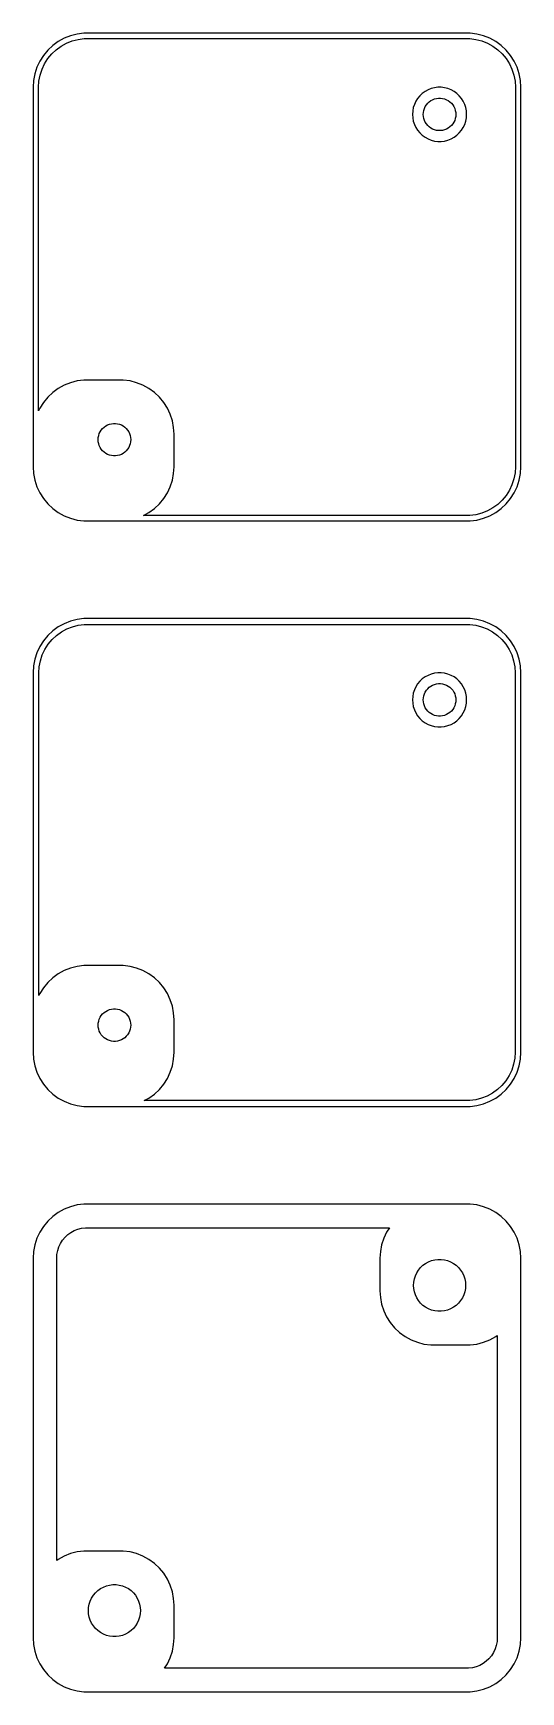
# Model space of a CAD drawing. Header units: metres. Extents: x -22 to 22, y 140 to 292.
import ezdxf

# ---------------------------------------------------------------- set-up
doc = ezdxf.new("R2010")
doc.units = ezdxf.units.M

msp = doc.modelspace()

# ---------------------------------------------------------------- linework, layer by layer
for p, q in [((-19.0451, 292.255), (-19.6289, 292.024)), ((-18.4369, 292.411), (-19.0451, 292.255)), ((-17.8139, 292.49), (-18.4369, 292.411)), ((17.8139, 292.49), (-17.8139, 292.49)), ((18.4369, 292.411), (17.8139, 292.49)), ((19.0451, 292.255), (18.4369, 292.411)), ((19.6289, 292.024), (19.0451, 292.255)), ((-21.1448, 290.923), (-21.5451, 290.439)), ((-20.6871, 291.353), (-21.1448, 290.923)), ((-20.7803, 290.58), (-20.3684, 290.967)), ((-20.1791, 291.722), (-20.6871, 291.353)), ((-20.3684, 290.967), (-19.9112, 291.299)), ((-19.6289, 292.024), (-20.1791, 291.722)), ((-19.9112, 291.299), (-19.416, 291.572)), ((-19.416, 291.572), (-18.8906, 291.78)), ((-18.8906, 291.78), (-18.3432, 291.92)), ((-18.3432, 291.92), (-17.7825, 291.991)), ((-17.7825, 291.991), (17.7825, 291.991)), ((17.7825, 291.991), (18.3432, 291.92)), ((18.3432, 291.92), (18.8906, 291.78)), ((18.8906, 291.78), (19.416, 291.572)), ((19.416, 291.572), (19.9112, 291.299)), ((20.1791, 291.722), (19.6289, 292.024)), ((19.9112, 291.299), (20.3684, 290.967)), ((20.6871, 291.353), (20.1791, 291.722)), ((20.3684, 290.967), (20.7803, 290.58)), ((21.1448, 290.923), (20.6871, 291.353)), ((21.5451, 290.439), (21.1448, 290.923)), ((-22.1489, 289.341), (-22.3429, 288.743)), ((-21.8815, 289.909), (-22.1489, 289.341)), ((-21.5451, 290.439), (-21.8815, 289.909)), ((-21.8586, 288.619), (-21.684, 289.157)), ((-21.684, 289.157), (-21.4434, 289.668)), ((-21.4434, 289.668), (-21.1406, 290.145)), ((-21.1406, 290.145), (-20.7803, 290.58)), ((20.7803, 290.58), (21.1406, 290.145)), ((21.1406, 290.145), (21.4434, 289.668)), ((21.4434, 289.668), (21.684, 289.157)), ((21.8815, 289.909), (21.5451, 290.439)), ((21.684, 289.157), (21.8586, 288.619)), ((22.1489, 289.341), (21.8815, 289.909)), ((22.3429, 288.743), (22.1489, 289.341)), ((-22.4606, 288.127), (-22.5, 287.5)), ((-22.3429, 288.743), (-22.4606, 288.127)), ((-22, 287.5), (-21.9645, 288.064)), ((-21.9645, 288.064), (-21.8586, 288.619)), ((21.8586, 288.619), (21.9645, 288.064)), ((21.9645, 288.064), (22, 287.5)), ((22.4606, 288.127), (22.3429, 288.743)), ((22.5, 287.5), (22.4606, 288.127)), ((-22.5, 287.5), (-22.5, 252.5)), ((-22, 257.657), (-22, 287.5)), ((12.8092, 286.204), (12.6756, 285.92)), ((12.9774, 286.469), (12.8092, 286.204)), ((13.1776, 286.711), (12.9774, 286.469)), ((13.4064, 286.926), (13.1776, 286.711)), ((13.6604, 287.111), (13.4064, 286.926)), ((13.9355, 287.262), (13.6604, 287.111)), ((13.9065, 286.027), (14.0439, 286.156)), ((14.2274, 287.378), (13.9355, 287.262)), ((14.0439, 286.156), (14.1963, 286.266)), ((14.1963, 286.266), (14.3613, 286.357)), ((14.5315, 287.456), (14.2274, 287.378)), ((14.3613, 286.357), (14.5365, 286.427)), ((14.843, 287.495), (14.5315, 287.456)), ((14.5365, 286.427), (14.7189, 286.473)), ((14.7189, 286.473), (14.9058, 286.497)), ((15.157, 287.495), (14.843, 287.495)), ((14.9058, 286.497), (15.0942, 286.497)), ((15.0942, 286.497), (15.2811, 286.473)), ((15.4684, 287.456), (15.157, 287.495)), ((15.2811, 286.473), (15.4635, 286.427)), ((15.4635, 286.427), (15.6387, 286.357)), ((15.7725, 287.378), (15.4684, 287.456)), ((15.6387, 286.357), (15.8037, 286.266)), ((16.0644, 287.262), (15.7725, 287.378)), ((15.8037, 286.266), (15.9561, 286.156)), ((15.9561, 286.156), (16.0934, 286.027)), ((16.3396, 287.111), (16.0644, 287.262)), ((16.5936, 286.926), (16.3396, 287.111)), ((16.8224, 286.711), (16.5936, 286.926)), ((17.0225, 286.469), (16.8224, 286.711)), ((17.1908, 286.204), (17.0225, 286.469)), ((17.3244, 285.92), (17.1908, 286.204)), ((22, 287.5), (22, 252.5)), ((22.5, 252.5), (22.5, 287.5)), ((12.5197, 285.313), (12.5, 285)), ((12.5, 285), (12.5197, 284.687)), ((12.5785, 285.622), (12.5197, 285.313)), ((12.5197, 284.687), (12.5785, 284.378)), ((12.6756, 285.92), (12.5785, 285.622)), ((13.5, 285), (13.5118, 285.188)), ((13.5118, 284.812), (13.5, 285)), ((13.5118, 285.188), (13.5471, 285.373)), ((13.5471, 284.627), (13.5118, 284.812)), ((13.5471, 285.373), (13.6053, 285.552)), ((13.6053, 284.448), (13.5471, 284.627)), ((13.6053, 285.552), (13.6855, 285.723)), ((13.6855, 285.723), (13.7865, 285.882)), ((13.7865, 285.882), (13.9065, 286.027)), ((16.0934, 286.027), (16.2135, 285.882)), ((16.2135, 285.882), (16.3145, 285.723)), ((16.3145, 285.723), (16.3947, 285.552)), ((16.3947, 285.552), (16.4529, 285.373)), ((16.4529, 284.627), (16.3947, 284.448)), ((16.4529, 285.373), (16.4882, 285.188)), ((16.4882, 284.812), (16.4529, 284.627)), ((16.4882, 285.188), (16.5, 285)), ((16.5, 285), (16.4882, 284.812)), ((17.4214, 285.622), (17.3244, 285.92)), ((17.4803, 285.313), (17.4214, 285.622)), ((17.4214, 284.378), (17.4803, 284.687)), ((17.5, 285), (17.4803, 285.313)), ((17.4803, 284.687), (17.5, 285)), ((12.5785, 284.378), (12.6756, 284.08)), ((12.6756, 284.08), (12.8092, 283.796)), ((12.8092, 283.796), (12.9774, 283.531)), ((12.9774, 283.531), (13.1776, 283.289)), ((13.1776, 283.289), (13.4064, 283.074)), ((13.4064, 283.074), (13.6604, 282.889)), ((13.6855, 284.277), (13.6053, 284.448)), ((13.7865, 284.118), (13.6855, 284.277)), ((13.9065, 283.973), (13.7865, 284.118)), ((14.0439, 283.844), (13.9065, 283.973)), ((14.1963, 283.734), (14.0439, 283.844)), ((14.3613, 283.643), (14.1963, 283.734)), ((14.5365, 283.573), (14.3613, 283.643)), ((14.7189, 283.527), (14.5365, 283.573)), ((14.9058, 283.503), (14.7189, 283.527)), ((15.0942, 283.503), (14.9058, 283.503)), ((15.2811, 283.527), (15.0942, 283.503)), ((15.4635, 283.573), (15.2811, 283.527)), ((15.6387, 283.643), (15.4635, 283.573)), ((15.8037, 283.734), (15.6387, 283.643)), ((15.9561, 283.844), (15.8037, 283.734)), ((16.0934, 283.973), (15.9561, 283.844)), ((16.2135, 284.118), (16.0934, 283.973)), ((16.3145, 284.277), (16.2135, 284.118)), ((16.3947, 284.448), (16.3145, 284.277)), ((16.3396, 282.889), (16.5936, 283.074)), ((16.5936, 283.074), (16.8224, 283.289)), ((16.8224, 283.289), (17.0225, 283.531)), ((17.0225, 283.531), (17.1908, 283.796)), ((17.1908, 283.796), (17.3244, 284.08)), ((17.3244, 284.08), (17.4214, 284.378)), ((13.6604, 282.889), (13.9355, 282.738)), ((13.9355, 282.738), (14.2274, 282.622)), ((14.2274, 282.622), (14.5315, 282.544)), ((14.5315, 282.544), (14.843, 282.505)), ((14.843, 282.505), (15.157, 282.505)), ((15.157, 282.505), (15.4684, 282.544)), ((15.4684, 282.544), (15.7725, 282.622)), ((15.7725, 282.622), (16.0644, 282.738)), ((16.0644, 282.738), (16.3396, 282.889)), ((-19.0451, 260.255), (-19.6289, 260.024)), ((-18.4369, 260.411), (-19.0451, 260.255)), ((-17.8139, 260.49), (-18.4369, 260.411)), ((-14.186, 260.49), (-17.8139, 260.49)), ((-13.5631, 260.411), (-14.186, 260.49)), ((-12.9549, 260.255), (-13.5631, 260.411)), ((-12.3711, 260.024), (-12.9549, 260.255)), ((-21.1448, 258.923), (-21.5451, 258.439)), ((-20.6871, 259.353), (-21.1448, 258.923)), ((-20.1791, 259.722), (-20.6871, 259.353)), ((-19.6289, 260.024), (-20.1791, 259.722)), ((-11.8209, 259.722), (-12.3711, 260.024)), ((-11.3129, 259.353), (-11.8209, 259.722)), ((-10.8551, 258.923), (-11.3129, 259.353)), ((-10.4549, 258.439), (-10.8551, 258.923)), ((-21.8815, 257.909), (-22, 257.657)), ((-21.5451, 258.439), (-21.8815, 257.909)), ((-10.1185, 257.909), (-10.4549, 258.439)), ((-9.8511, 257.341), (-10.1185, 257.909)), ((-9.6571, 256.743), (-9.8511, 257.341)), ((-16.4529, 255.373), (-16.3947, 255.552)), ((-16.3947, 255.552), (-16.3145, 255.723)), ((-16.3145, 255.723), (-16.2135, 255.882)), ((-16.2135, 255.882), (-16.0934, 256.027)), ((-16.0934, 256.027), (-15.9561, 256.156)), ((-15.9561, 256.156), (-15.8037, 256.266)), ((-15.8037, 256.266), (-15.6387, 256.357)), ((-15.6387, 256.357), (-15.4635, 256.427)), ((-15.4635, 256.427), (-15.2811, 256.473)), ((-15.2811, 256.473), (-15.0942, 256.497)), ((-15.0942, 256.497), (-14.9058, 256.497)), ((-14.9058, 256.497), (-14.7189, 256.473)), ((-14.7189, 256.473), (-14.5365, 256.427)), ((-14.5365, 256.427), (-14.3613, 256.357)), ((-14.3613, 256.357), (-14.1963, 256.266)), ((-14.1963, 256.266), (-14.0439, 256.156)), ((-14.0439, 256.156), (-13.9065, 256.027)), ((-13.9065, 256.027), (-13.7865, 255.882)), ((-13.7865, 255.882), (-13.6855, 255.723)), ((-13.6855, 255.723), (-13.6053, 255.552)), ((-13.6053, 255.552), (-13.5471, 255.373)), ((-9.5394, 256.127), (-9.6571, 256.743)), ((-9.5, 255.5), (-9.5394, 256.127)), ((-9.5, 252.5), (-9.5, 255.5)), ((-16.5, 255), (-16.4882, 255.188)), ((-16.4882, 254.812), (-16.5, 255)), ((-16.4882, 255.188), (-16.4529, 255.373)), ((-16.4529, 254.627), (-16.4882, 254.812)), ((-16.3947, 254.448), (-16.4529, 254.627)), ((-16.3145, 254.277), (-16.3947, 254.448)), ((-16.2135, 254.118), (-16.3145, 254.277)), ((-16.0934, 253.973), (-16.2135, 254.118)), ((-15.9561, 253.844), (-16.0934, 253.973)), ((-13.9065, 253.973), (-14.0439, 253.844)), ((-13.7865, 254.118), (-13.9065, 253.973)), ((-13.6855, 254.277), (-13.7865, 254.118)), ((-13.6053, 254.448), (-13.6855, 254.277)), ((-13.5471, 254.627), (-13.6053, 254.448)), ((-13.5471, 255.373), (-13.5118, 255.188)), ((-13.5118, 254.812), (-13.5471, 254.627)), ((-13.5118, 255.188), (-13.5, 255)), ((-13.5, 255), (-13.5118, 254.812)), ((-22.5, 252.5), (-22.4606, 251.873)), ((-15.8037, 253.734), (-15.9561, 253.844)), ((-15.6387, 253.643), (-15.8037, 253.734)), ((-15.4635, 253.573), (-15.6387, 253.643)), ((-15.2811, 253.527), (-15.4635, 253.573)), ((-15.0942, 253.503), (-15.2811, 253.527)), ((-14.9058, 253.503), (-15.0942, 253.503)), ((-14.7189, 253.527), (-14.9058, 253.503)), ((-14.5365, 253.573), (-14.7189, 253.527)), ((-14.3613, 253.643), (-14.5365, 253.573)), ((-14.1963, 253.734), (-14.3613, 253.643)), ((-14.0439, 253.844), (-14.1963, 253.734)), ((-9.5394, 251.873), (-9.5, 252.5)), ((22, 252.5), (21.9645, 251.936)), ((22.4606, 251.873), (22.5, 252.5)), ((-22.4606, 251.873), (-22.3429, 251.257)), ((-22.3429, 251.257), (-22.1489, 250.659)), ((-9.8511, 250.659), (-9.6571, 251.257)), ((-9.6571, 251.257), (-9.5394, 251.873)), ((21.8586, 251.381), (21.684, 250.843)), ((21.9645, 251.936), (21.8586, 251.381)), ((22.1489, 250.659), (22.3429, 251.257)), ((22.3429, 251.257), (22.4606, 251.873)), ((-22.1489, 250.659), (-21.8815, 250.091)), ((-21.8815, 250.091), (-21.5451, 249.561)), ((-21.5451, 249.561), (-21.1448, 249.077)), ((-10.8551, 249.077), (-10.4549, 249.561)), ((-10.4549, 249.561), (-10.1185, 250.091)), ((-10.1185, 250.091), (-9.8511, 250.659)), ((20.7803, 249.42), (20.3684, 249.033)), ((21.1406, 249.855), (20.7803, 249.42)), ((21.4434, 250.332), (21.1406, 249.855)), ((21.1448, 249.077), (21.5451, 249.561)), ((21.684, 250.843), (21.4434, 250.332)), ((21.5451, 249.561), (21.8815, 250.091)), ((21.8815, 250.091), (22.1489, 250.659)), ((-21.1448, 249.077), (-20.6871, 248.647)), ((-20.6871, 248.647), (-20.1791, 248.278)), ((-20.1791, 248.278), (-19.6289, 247.976)), ((-19.6289, 247.976), (-19.0451, 247.745)), ((-12.311, 248.009), (-11.8209, 248.278)), ((17.7825, 248.009), (-12.311, 248.009)), ((-11.8209, 248.278), (-11.3129, 248.647)), ((-11.3129, 248.647), (-10.8551, 249.077)), ((18.3432, 248.08), (17.7825, 248.009)), ((18.8906, 248.22), (18.3432, 248.08)), ((19.416, 248.428), (18.8906, 248.22)), ((19.0451, 247.745), (19.6289, 247.976)), ((19.9112, 248.701), (19.416, 248.428)), ((19.6289, 247.976), (20.1791, 248.278)), ((20.3684, 249.033), (19.9112, 248.701)), ((20.1791, 248.278), (20.6871, 248.647)), ((20.6871, 248.647), (21.1448, 249.077)), ((-19.0451, 247.745), (-18.4369, 247.589)), ((-18.4369, 247.589), (-17.8139, 247.51)), ((-17.8139, 247.51), (17.8139, 247.51)), ((17.8139, 247.51), (18.4369, 247.589)), ((18.4369, 247.589), (19.0451, 247.745)), ((-20.6871, 237.353), (-21.1448, 236.923)), ((-20.1791, 237.722), (-20.6871, 237.353)), ((-20.3483, 236.943), (-19.8944, 237.273)), ((-19.6289, 238.024), (-20.1791, 237.722)), ((-19.8944, 237.273), (-19.4026, 237.543)), ((-19.0451, 238.255), (-19.6289, 238.024)), ((-19.4026, 237.543), (-18.8808, 237.75)), ((-18.4369, 238.411), (-19.0451, 238.255)), ((-18.8808, 237.75), (-18.3373, 237.889)), ((-17.8139, 238.49), (-18.4369, 238.411)), ((-18.3373, 237.889), (-17.7806, 237.96)), ((17.8139, 238.49), (-17.8139, 238.49)), ((-17.7806, 237.96), (17.7806, 237.96)), ((17.7806, 237.96), (18.3373, 237.889)), ((18.4369, 238.411), (17.8139, 238.49)), ((18.3373, 237.889), (18.8808, 237.75)), ((19.0451, 238.255), (18.4369, 238.411)), ((18.8808, 237.75), (19.4026, 237.543)), ((19.6289, 238.024), (19.0451, 238.255)), ((19.4026, 237.543), (19.8944, 237.273)), ((20.1791, 237.722), (19.6289, 238.024)), ((19.8944, 237.273), (20.3483, 236.943)), ((20.6871, 237.353), (20.1791, 237.722)), ((21.1448, 236.923), (20.6871, 237.353)), ((-21.8815, 235.909), (-22.1489, 235.341)), ((-21.5451, 236.439), (-21.8815, 235.909)), ((-21.6547, 235.145), (-21.4158, 235.653)), ((-21.1448, 236.923), (-21.5451, 236.439)), ((-21.4158, 235.653), (-21.1151, 236.127)), ((-21.1151, 236.127), (-20.7574, 236.559)), ((-20.7574, 236.559), (-20.3483, 236.943)), ((20.3483, 236.943), (20.7574, 236.559)), ((20.7574, 236.559), (21.1151, 236.127)), ((21.1151, 236.127), (21.4158, 235.653)), ((21.5451, 236.439), (21.1448, 236.923)), ((21.4158, 235.653), (21.6547, 235.145)), ((21.8815, 235.909), (21.5451, 236.439)), ((22.1489, 235.341), (21.8815, 235.909)), ((-22.4606, 234.127), (-22.5, 233.5)), ((-22.3429, 234.743), (-22.4606, 234.127)), ((-22.1489, 235.341), (-22.3429, 234.743)), ((-21.9685, 233.5), (-21.9333, 234.06)), ((-21.9333, 234.06), (-21.8282, 234.611)), ((-21.8282, 234.611), (-21.6547, 235.145)), ((21.6547, 235.145), (21.8282, 234.611)), ((21.8282, 234.611), (21.9333, 234.06)), ((21.9333, 234.06), (21.9685, 233.5)), ((22.3429, 234.743), (22.1489, 235.341)), ((22.4606, 234.127), (22.3429, 234.743)), ((22.5, 233.5), (22.4606, 234.127)), ((-22.5, 233.5), (-22.5, 198.5)), ((-21.9685, 203.724), (-21.9685, 233.5)), ((13.1776, 232.711), (12.9774, 232.469)), ((13.4064, 232.926), (13.1776, 232.711)), ((13.6604, 233.111), (13.4064, 232.926)), ((13.9355, 233.262), (13.6604, 233.111)), ((14.2274, 233.378), (13.9355, 233.262)), ((14.5315, 233.456), (14.2274, 233.378)), ((14.843, 233.495), (14.5315, 233.456)), ((15.157, 233.495), (14.843, 233.495)), ((15.4684, 233.456), (15.157, 233.495)), ((15.7725, 233.378), (15.4684, 233.456)), ((16.0644, 233.262), (15.7725, 233.378)), ((16.3396, 233.111), (16.0644, 233.262)), ((16.5936, 232.926), (16.3396, 233.111)), ((16.8224, 232.711), (16.5936, 232.926)), ((17.0225, 232.469), (16.8224, 232.711)), ((21.9685, 233.5), (21.9685, 198.5)), ((22.5, 198.5), (22.5, 233.5)), ((12.5197, 231.313), (12.5, 231)), ((12.5, 231), (12.5197, 230.687)), ((12.5785, 231.622), (12.5197, 231.313)), ((12.6756, 231.92), (12.5785, 231.622)), ((12.8092, 232.204), (12.6756, 231.92)), ((12.9774, 232.469), (12.8092, 232.204)), ((13.5, 231), (13.5118, 231.188)), ((13.5118, 230.812), (13.5, 231)), ((13.5118, 231.188), (13.5471, 231.373)), ((13.5471, 231.373), (13.6053, 231.552)), ((13.6053, 231.552), (13.6855, 231.723)), ((13.6855, 231.723), (13.7865, 231.882)), ((13.7865, 231.882), (13.9065, 232.027)), ((13.9065, 232.027), (14.0439, 232.156)), ((14.0439, 232.156), (14.1963, 232.266)), ((14.1963, 232.266), (14.3613, 232.357)), ((14.3613, 232.357), (14.5365, 232.427)), ((14.5365, 232.427), (14.7189, 232.473)), ((14.7189, 232.473), (14.9058, 232.497)), ((14.9058, 232.497), (15.0942, 232.497)), ((15.0942, 232.497), (15.2811, 232.473)), ((15.2811, 232.473), (15.4635, 232.427)), ((15.4635, 232.427), (15.6387, 232.357)), ((15.6387, 232.357), (15.8037, 232.266)), ((15.8037, 232.266), (15.9561, 232.156)), ((15.9561, 232.156), (16.0934, 232.027)), ((16.0934, 232.027), (16.2135, 231.882)), ((16.2135, 231.882), (16.3145, 231.723)), ((16.3145, 231.723), (16.3947, 231.552)), ((16.3947, 231.552), (16.4529, 231.373)), ((16.4529, 231.373), (16.4882, 231.188)), ((16.4882, 231.188), (16.5, 231)), ((16.5, 231), (16.4882, 230.812)), ((17.1908, 232.204), (17.0225, 232.469)), ((17.3244, 231.92), (17.1908, 232.204)), ((17.4214, 231.622), (17.3244, 231.92)), ((17.4803, 231.313), (17.4214, 231.622)), ((17.5, 231), (17.4803, 231.313)), ((17.4803, 230.687), (17.5, 231)), ((12.5197, 230.687), (12.5785, 230.378)), ((12.5785, 230.378), (12.6756, 230.08)), ((12.6756, 230.08), (12.8092, 229.796)), ((12.8092, 229.796), (12.9774, 229.531)), ((12.9774, 229.531), (13.1776, 229.289)), ((13.5471, 230.627), (13.5118, 230.812)), ((13.6053, 230.448), (13.5471, 230.627)), ((13.6855, 230.277), (13.6053, 230.448)), ((13.7865, 230.118), (13.6855, 230.277)), ((13.9065, 229.973), (13.7865, 230.118)), ((14.0439, 229.844), (13.9065, 229.973)), ((14.1963, 229.734), (14.0439, 229.844)), ((14.3613, 229.643), (14.1963, 229.734)), ((14.5365, 229.573), (14.3613, 229.643)), ((14.7189, 229.527), (14.5365, 229.573)), ((14.9058, 229.503), (14.7189, 229.527)), ((15.0942, 229.503), (14.9058, 229.503)), ((15.2811, 229.527), (15.0942, 229.503)), ((15.4635, 229.573), (15.2811, 229.527)), ((15.6387, 229.643), (15.4635, 229.573)), ((15.8037, 229.734), (15.6387, 229.643)), ((15.9561, 229.844), (15.8037, 229.734)), ((16.0934, 229.973), (15.9561, 229.844)), ((16.2135, 230.118), (16.0934, 229.973)), ((16.3145, 230.277), (16.2135, 230.118)), ((16.3947, 230.448), (16.3145, 230.277)), ((16.4529, 230.627), (16.3947, 230.448)), ((16.4882, 230.812), (16.4529, 230.627)), ((16.8224, 229.289), (17.0225, 229.531)), ((17.0225, 229.531), (17.1908, 229.796)), ((17.1908, 229.796), (17.3244, 230.08)), ((17.3244, 230.08), (17.4214, 230.378)), ((17.4214, 230.378), (17.4803, 230.687)), ((13.1776, 229.289), (13.4064, 229.074)), ((13.4064, 229.074), (13.6604, 228.889)), ((13.6604, 228.889), (13.9355, 228.738)), ((13.9355, 228.738), (14.2274, 228.622)), ((14.2274, 228.622), (14.5315, 228.544)), ((14.5315, 228.544), (14.843, 228.505)), ((14.843, 228.505), (15.157, 228.505)), ((15.157, 228.505), (15.4684, 228.544)), ((15.4684, 228.544), (15.7725, 228.622)), ((15.7725, 228.622), (16.0644, 228.738)), ((16.0644, 228.738), (16.3396, 228.889)), ((16.3396, 228.889), (16.5936, 229.074)), ((16.5936, 229.074), (16.8224, 229.289)), ((-20.6871, 205.353), (-21.1448, 204.923)), ((-20.1791, 205.722), (-20.6871, 205.353)), ((-19.6289, 206.024), (-20.1791, 205.722)), ((-19.0451, 206.255), (-19.6289, 206.024)), ((-18.4369, 206.411), (-19.0451, 206.255)), ((-17.8139, 206.49), (-18.4369, 206.411)), ((-14.186, 206.49), (-17.8139, 206.49)), ((-13.5631, 206.411), (-14.186, 206.49)), ((-12.9549, 206.255), (-13.5631, 206.411)), ((-12.3711, 206.024), (-12.9549, 206.255)), ((-11.8209, 205.722), (-12.3711, 206.024)), ((-11.3129, 205.353), (-11.8209, 205.722)), ((-10.8551, 204.923), (-11.3129, 205.353)), ((-21.8815, 203.909), (-21.9685, 203.724)), ((-21.5451, 204.439), (-21.8815, 203.909)), ((-21.1448, 204.923), (-21.5451, 204.439)), ((-10.4549, 204.439), (-10.8551, 204.923)), ((-10.1185, 203.909), (-10.4549, 204.439)), ((-9.8511, 203.341), (-10.1185, 203.909)), ((-16.2135, 201.882), (-16.0934, 202.027)), ((-16.0934, 202.027), (-15.9561, 202.156)), ((-15.9561, 202.156), (-15.8037, 202.266)), ((-15.8037, 202.266), (-15.6387, 202.357)), ((-15.6387, 202.357), (-15.4635, 202.427)), ((-15.4635, 202.427), (-15.2811, 202.473)), ((-15.2811, 202.473), (-15.0942, 202.497)), ((-15.0942, 202.497), (-14.9058, 202.497)), ((-14.9058, 202.497), (-14.7189, 202.473)), ((-14.7189, 202.473), (-14.5365, 202.427)), ((-14.5365, 202.427), (-14.3613, 202.357)), ((-14.3613, 202.357), (-14.1963, 202.266)), ((-14.1963, 202.266), (-14.0439, 202.156)), ((-14.0439, 202.156), (-13.9065, 202.027)), ((-13.9065, 202.027), (-13.7865, 201.882)), ((-9.6571, 202.743), (-9.8511, 203.341)), ((-9.5394, 202.127), (-9.6571, 202.743)), ((-9.5, 201.5), (-9.5394, 202.127)), ((-16.5, 201), (-16.4882, 201.188)), ((-16.4882, 200.812), (-16.5, 201)), ((-16.4882, 201.188), (-16.4529, 201.373)), ((-16.4529, 200.627), (-16.4882, 200.812)), ((-16.4529, 201.373), (-16.3947, 201.552)), ((-16.3947, 200.448), (-16.4529, 200.627)), ((-16.3947, 201.552), (-16.3145, 201.723)), ((-16.3145, 200.277), (-16.3947, 200.448)), ((-16.3145, 201.723), (-16.2135, 201.882)), ((-13.7865, 201.882), (-13.6855, 201.723)), ((-13.6855, 201.723), (-13.6053, 201.552)), ((-13.6053, 200.448), (-13.6855, 200.277)), ((-13.6053, 201.552), (-13.5471, 201.373)), ((-13.5471, 200.627), (-13.6053, 200.448)), ((-13.5471, 201.373), (-13.5118, 201.188)), ((-13.5118, 200.812), (-13.5471, 200.627)), ((-13.5118, 201.188), (-13.5, 201)), ((-13.5, 201), (-13.5118, 200.812)), ((-9.5, 198.5), (-9.5, 201.5)), ((-16.2135, 200.118), (-16.3145, 200.277)), ((-16.0934, 199.973), (-16.2135, 200.118)), ((-15.9561, 199.844), (-16.0934, 199.973)), ((-15.8037, 199.734), (-15.9561, 199.844)), ((-15.6387, 199.643), (-15.8037, 199.734)), ((-15.4635, 199.573), (-15.6387, 199.643)), ((-15.2811, 199.527), (-15.4635, 199.573)), ((-15.0942, 199.503), (-15.2811, 199.527)), ((-14.9058, 199.503), (-15.0942, 199.503)), ((-14.7189, 199.527), (-14.9058, 199.503)), ((-14.5365, 199.573), (-14.7189, 199.527)), ((-14.3613, 199.643), (-14.5365, 199.573)), ((-14.1963, 199.734), (-14.3613, 199.643)), ((-14.0439, 199.844), (-14.1963, 199.734)), ((-13.9065, 199.973), (-14.0439, 199.844)), ((-13.7865, 200.118), (-13.9065, 199.973)), ((-13.6855, 200.277), (-13.7865, 200.118)), ((-22.5, 198.5), (-22.4606, 197.873)), ((-22.4606, 197.873), (-22.3429, 197.257)), ((-9.6571, 197.257), (-9.5394, 197.873)), ((-9.5394, 197.873), (-9.5, 198.5)), ((21.8282, 197.389), (21.6547, 196.855)), ((21.9333, 197.94), (21.8282, 197.389)), ((21.9685, 198.5), (21.9333, 197.94)), ((22.3429, 197.257), (22.4606, 197.873)), ((22.4606, 197.873), (22.5, 198.5)), ((-22.3429, 197.257), (-22.1489, 196.659)), ((-22.1489, 196.659), (-21.8815, 196.091)), ((-21.8815, 196.091), (-21.5451, 195.561)), ((-10.4549, 195.561), (-10.1185, 196.091)), ((-10.1185, 196.091), (-9.8511, 196.659)), ((-9.8511, 196.659), (-9.6571, 197.257)), ((21.1151, 195.873), (20.7574, 195.441)), ((21.4158, 196.347), (21.1151, 195.873)), ((21.6547, 196.855), (21.4158, 196.347)), ((21.5451, 195.561), (21.8815, 196.091)), ((21.8815, 196.091), (22.1489, 196.659)), ((22.1489, 196.659), (22.3429, 197.257)), ((-21.5451, 195.561), (-21.1448, 195.077)), ((-21.1448, 195.077), (-20.6871, 194.647)), ((-20.6871, 194.647), (-20.1791, 194.278)), ((-11.8209, 194.278), (-11.3129, 194.647)), ((-11.3129, 194.647), (-10.8551, 195.077)), ((-10.8551, 195.077), (-10.4549, 195.561)), ((19.4026, 194.457), (18.8808, 194.25)), ((19.8944, 194.727), (19.4026, 194.457)), ((20.3483, 195.057), (19.8944, 194.727)), ((20.1791, 194.278), (20.6871, 194.647)), ((20.7574, 195.441), (20.3483, 195.057)), ((20.6871, 194.647), (21.1448, 195.077)), ((21.1448, 195.077), (21.5451, 195.561)), ((-20.1791, 194.278), (-19.6289, 193.976)), ((-19.6289, 193.976), (-19.0451, 193.745)), ((-19.0451, 193.745), (-18.4369, 193.589)), ((-18.4369, 193.589), (-17.8139, 193.51)), ((-17.8139, 193.51), (17.8139, 193.51)), ((-12.2539, 194.04), (-11.8209, 194.278)), ((17.7806, 194.04), (-12.2539, 194.04)), ((18.3373, 194.111), (17.7806, 194.04)), ((17.8139, 193.51), (18.4369, 193.589)), ((18.8808, 194.25), (18.3373, 194.111)), ((18.4369, 193.589), (19.0451, 193.745)), ((19.0451, 193.745), (19.6289, 193.976)), ((19.6289, 193.976), (20.1791, 194.278)), ((-20.1791, 183.722), (-20.6871, 183.353)), ((-19.6289, 184.024), (-20.1791, 183.722)), ((-19.0451, 184.255), (-19.6289, 184.024)), ((-18.4369, 184.411), (-19.0451, 184.255)), ((-17.8139, 184.49), (-18.4369, 184.411)), ((17.8139, 184.49), (-17.8139, 184.49)), ((18.4369, 184.411), (17.8139, 184.49)), ((19.0451, 184.255), (18.4369, 184.411)), ((19.6289, 184.024), (19.0451, 184.255)), ((20.1791, 183.722), (19.6289, 184.024)), ((20.6871, 183.353), (20.1791, 183.722)), ((-21.5451, 182.439), (-21.8815, 181.909)), ((-21.1448, 182.923), (-21.5451, 182.439)), ((-20.6871, 183.353), (-21.1448, 182.923)), ((-19.0128, 181.884), (-18.7021, 182.055)), ((-18.7021, 182.055), (-18.3725, 182.185)), ((-18.3725, 182.185), (-18.0291, 182.273)), ((-18.0291, 182.273), (-17.6773, 182.318)), ((-17.6773, 182.318), (10.3781, 182.318)), ((10.3781, 182.318), (10.1185, 181.909)), ((21.1448, 182.923), (20.6871, 183.353)), ((21.5451, 182.439), (21.1448, 182.923)), ((21.8815, 181.909), (21.5451, 182.439)), ((-22.3429, 180.743), (-22.4606, 180.127)), ((-22.1489, 181.341), (-22.3429, 180.743)), ((-21.8815, 181.909), (-22.1489, 181.341)), ((-20.2347, 180.202), (-20.1251, 180.539)), ((-20.1251, 180.539), (-19.9742, 180.86)), ((-19.9742, 180.86), (-19.7842, 181.16)), ((-19.7842, 181.16), (-19.5582, 181.433)), ((-19.5582, 181.433), (-19.2997, 181.675)), ((-19.2997, 181.675), (-19.0128, 181.884)), ((9.6571, 180.743), (9.5394, 180.127)), ((9.8511, 181.341), (9.6571, 180.743)), ((10.1185, 181.909), (9.8511, 181.341)), ((22.1489, 181.341), (21.8815, 181.909)), ((22.3429, 180.743), (22.1489, 181.341)), ((22.4606, 180.127), (22.3429, 180.743)), ((-22.4606, 180.127), (-22.5, 179.5)), ((-22.5, 179.5), (-22.5, 144.5)), ((-20.3234, 179.5), (-20.3011, 179.854)), ((-20.3234, 151.617), (-20.3234, 179.5)), ((-20.3011, 179.854), (-20.2347, 180.202)), ((9.5394, 180.127), (9.5, 179.5)), ((9.5, 179.5), (9.5, 176.5)), ((13.4702, 178.849), (13.714, 179.026)), ((13.714, 179.026), (13.9781, 179.172)), ((13.9781, 179.172), (14.2583, 179.283)), ((14.2583, 179.283), (14.5503, 179.357)), ((14.5503, 179.357), (14.8493, 179.395)), ((14.8493, 179.395), (15.1507, 179.395)), ((15.1507, 179.395), (15.4497, 179.357)), ((15.4497, 179.357), (15.7416, 179.283)), ((15.7416, 179.283), (16.0219, 179.172)), ((16.0219, 179.172), (16.286, 179.026)), ((16.286, 179.026), (16.5298, 178.849)), ((22.5, 179.5), (22.4606, 180.127)), ((22.5, 144.5), (22.5, 179.5)), ((12.6189, 177.301), (12.6754, 177.597)), ((12.6754, 177.597), (12.7685, 177.883)), ((12.7685, 177.883), (12.8969, 178.156)), ((12.8969, 178.156), (13.0583, 178.411)), ((13.0583, 178.411), (13.2505, 178.643)), ((13.2505, 178.643), (13.4702, 178.849)), ((16.5298, 178.849), (16.7495, 178.643)), ((16.7495, 178.643), (16.9416, 178.411)), ((16.9416, 178.411), (17.1031, 178.156)), ((17.1031, 178.156), (17.2315, 177.883)), ((17.2315, 177.883), (17.3246, 177.597)), ((17.3246, 177.597), (17.3811, 177.301)), ((9.5, 176.5), (9.5394, 175.873)), ((12.6, 177), (12.6189, 177.301)), ((12.6189, 176.699), (12.6, 177)), ((12.6754, 176.403), (12.6189, 176.699)), ((12.7685, 176.117), (12.6754, 176.403)), ((12.8969, 175.844), (12.7685, 176.117)), ((17.2315, 176.117), (17.1031, 175.844)), ((17.3246, 176.403), (17.2315, 176.117)), ((17.3811, 176.699), (17.3246, 176.403)), ((17.3811, 177.301), (17.4, 177)), ((17.4, 177), (17.3811, 176.699)), ((9.5394, 175.873), (9.6571, 175.257)), ((9.6571, 175.257), (9.8511, 174.659)), ((9.8511, 174.659), (10.1185, 174.091)), ((13.0583, 175.589), (12.8969, 175.844)), ((13.2505, 175.357), (13.0583, 175.589)), ((13.4702, 175.151), (13.2505, 175.357)), ((13.714, 174.974), (13.4702, 175.151)), ((13.9781, 174.828), (13.714, 174.974)), ((14.2583, 174.717), (13.9781, 174.828)), ((14.5503, 174.643), (14.2583, 174.717)), ((14.8493, 174.605), (14.5503, 174.643)), ((15.1507, 174.605), (14.8493, 174.605)), ((15.4497, 174.643), (15.1507, 174.605)), ((15.7416, 174.717), (15.4497, 174.643)), ((16.0219, 174.828), (15.7416, 174.717)), ((16.286, 174.974), (16.0219, 174.828)), ((16.5298, 175.151), (16.286, 174.974)), ((16.7495, 175.357), (16.5298, 175.151)), ((16.9416, 175.589), (16.7495, 175.357)), ((17.1031, 175.844), (16.9416, 175.589)), ((10.1185, 174.091), (10.4549, 173.561)), ((10.4549, 173.561), (10.8551, 173.077)), ((10.8551, 173.077), (11.3129, 172.647)), ((11.3129, 172.647), (11.8209, 172.278)), ((11.8209, 172.278), (12.3711, 171.976)), ((12.3711, 171.976), (12.9549, 171.745)), ((12.9549, 171.745), (13.5631, 171.589)), ((13.5631, 171.589), (14.186, 171.51)), ((14.186, 171.51), (17.8139, 171.51)), ((17.8139, 171.51), (18.4369, 171.589)), ((18.4369, 171.589), (19.0451, 171.745)), ((19.0451, 171.745), (19.6289, 171.976)), ((19.6289, 171.976), (20.1791, 172.278)), ((20.1791, 172.278), (20.3234, 172.383)), ((20.3234, 172.383), (20.3234, 144.5)), ((-20.1791, 151.722), (-20.3234, 151.617)), ((-19.6289, 152.024), (-20.1791, 151.722)), ((-19.0451, 152.255), (-19.6289, 152.024)), ((-18.4369, 152.411), (-19.0451, 152.255)), ((-17.8139, 152.49), (-18.4369, 152.411)), ((-14.186, 152.49), (-17.8139, 152.49)), ((-13.5631, 152.411), (-14.186, 152.49)), ((-12.9549, 152.255), (-13.5631, 152.411)), ((-12.3711, 152.024), (-12.9549, 152.255)), ((-11.8209, 151.722), (-12.3711, 152.024)), ((-11.3129, 151.353), (-11.8209, 151.722)), ((-10.8551, 150.923), (-11.3129, 151.353)), ((-10.4549, 150.439), (-10.8551, 150.923)), ((-10.1185, 149.909), (-10.4549, 150.439)), ((-17.1031, 148.156), (-16.9416, 148.411)), ((-16.9416, 148.411), (-16.7495, 148.643)), ((-16.7495, 148.643), (-16.5298, 148.849)), ((-16.5298, 148.849), (-16.286, 149.026)), ((-16.286, 149.026), (-16.0219, 149.172)), ((-16.0219, 149.172), (-15.7416, 149.283)), ((-15.7416, 149.283), (-15.4497, 149.357)), ((-15.4497, 149.357), (-15.1507, 149.395)), ((-15.1507, 149.395), (-14.8493, 149.395)), ((-14.8493, 149.395), (-14.5503, 149.357)), ((-14.5503, 149.357), (-14.2583, 149.283)), ((-14.2583, 149.283), (-13.9781, 149.172)), ((-13.9781, 149.172), (-13.714, 149.026)), ((-13.714, 149.026), (-13.4702, 148.849)), ((-13.4702, 148.849), (-13.2505, 148.643)), ((-13.2505, 148.643), (-13.0583, 148.411)), ((-13.0583, 148.411), (-12.8969, 148.156)), ((-9.8511, 149.341), (-10.1185, 149.909)), ((-9.6571, 148.743), (-9.8511, 149.341)), ((-9.5394, 148.127), (-9.6571, 148.743)), ((-17.4, 147), (-17.3811, 147.301)), ((-17.3811, 146.699), (-17.4, 147)), ((-17.3811, 147.301), (-17.3246, 147.597)), ((-17.3246, 147.597), (-17.2315, 147.883)), ((-17.2315, 147.883), (-17.1031, 148.156)), ((-12.8969, 148.156), (-12.7685, 147.883)), ((-12.7685, 147.883), (-12.6754, 147.597)), ((-12.6754, 147.597), (-12.6189, 147.301)), ((-12.6189, 147.301), (-12.6, 147)), ((-12.6, 147), (-12.6189, 146.699)), ((-9.5, 147.5), (-9.5394, 148.127)), ((-9.5, 144.5), (-9.5, 147.5)), ((-17.3246, 146.403), (-17.3811, 146.699)), ((-17.2315, 146.117), (-17.3246, 146.403)), ((-17.1031, 145.844), (-17.2315, 146.117)), ((-16.9416, 145.589), (-17.1031, 145.844)), ((-16.7495, 145.357), (-16.9416, 145.589)), ((-16.5298, 145.151), (-16.7495, 145.357)), ((-13.2505, 145.357), (-13.4702, 145.151)), ((-13.0583, 145.589), (-13.2505, 145.357)), ((-12.8969, 145.844), (-13.0583, 145.589)), ((-12.7685, 146.117), (-12.8969, 145.844)), ((-12.6754, 146.403), (-12.7685, 146.117)), ((-12.6189, 146.699), (-12.6754, 146.403)), ((-22.5, 144.5), (-22.4606, 143.873)), ((-22.4606, 143.873), (-22.3429, 143.257)), ((-16.286, 144.974), (-16.5298, 145.151)), ((-16.0219, 144.828), (-16.286, 144.974)), ((-15.7416, 144.717), (-16.0219, 144.828)), ((-15.4497, 144.643), (-15.7416, 144.717)), ((-15.1507, 144.605), (-15.4497, 144.643)), ((-14.8493, 144.605), (-15.1507, 144.605)), ((-14.5503, 144.643), (-14.8493, 144.605)), ((-14.2583, 144.717), (-14.5503, 144.643)), ((-13.9781, 144.828), (-14.2583, 144.717)), ((-13.714, 144.974), (-13.9781, 144.828)), ((-13.4702, 145.151), (-13.714, 144.974)), ((-9.6571, 143.257), (-9.5394, 143.873)), ((-9.5394, 143.873), (-9.5, 144.5)), ((20.3011, 144.146), (20.2347, 143.798)), ((20.3234, 144.5), (20.3011, 144.146)), ((22.3429, 143.257), (22.4606, 143.873)), ((22.4606, 143.873), (22.5, 144.5)), ((-22.3429, 143.257), (-22.1489, 142.659)), ((-22.1489, 142.659), (-21.8815, 142.091)), ((-10.1185, 142.091), (-9.8511, 142.659)), ((-9.8511, 142.659), (-9.6571, 143.257)), ((19.2997, 142.325), (19.0128, 142.116)), ((19.5582, 142.567), (19.2997, 142.325)), ((19.7842, 142.84), (19.5582, 142.567)), ((19.9742, 143.14), (19.7842, 142.84)), ((20.1251, 143.461), (19.9742, 143.14)), ((20.2347, 143.798), (20.1251, 143.461)), ((21.8815, 142.091), (22.1489, 142.659)), ((22.1489, 142.659), (22.3429, 143.257)), ((-21.8815, 142.091), (-21.5451, 141.561)), ((-21.5451, 141.561), (-21.1448, 141.077)), ((-21.1448, 141.077), (-20.6871, 140.647)), ((-10.3781, 141.682), (-10.1185, 142.091)), ((17.6773, 141.682), (-10.3781, 141.682)), ((18.0291, 141.727), (17.6773, 141.682)), ((18.3725, 141.815), (18.0291, 141.727)), ((18.7021, 141.945), (18.3725, 141.815)), ((19.0128, 142.116), (18.7021, 141.945)), ((20.6871, 140.647), (21.1448, 141.077)), ((21.1448, 141.077), (21.5451, 141.561)), ((21.5451, 141.561), (21.8815, 142.091)), ((-20.6871, 140.647), (-20.1791, 140.278)), ((-20.1791, 140.278), (-19.6289, 139.976)), ((-19.6289, 139.976), (-19.0451, 139.745)), ((-19.0451, 139.745), (-18.4369, 139.589)), ((-18.4369, 139.589), (-17.8139, 139.51)), ((-17.8139, 139.51), (17.8139, 139.51)), ((17.8139, 139.51), (18.4369, 139.589)), ((18.4369, 139.589), (19.0451, 139.745)), ((19.0451, 139.745), (19.6289, 139.976)), ((19.6289, 139.976), (20.1791, 140.278)), ((20.1791, 140.278), (20.6871, 140.647))]:
    msp.add_line(p, q)

doc.saveas('drawing.dxf')
